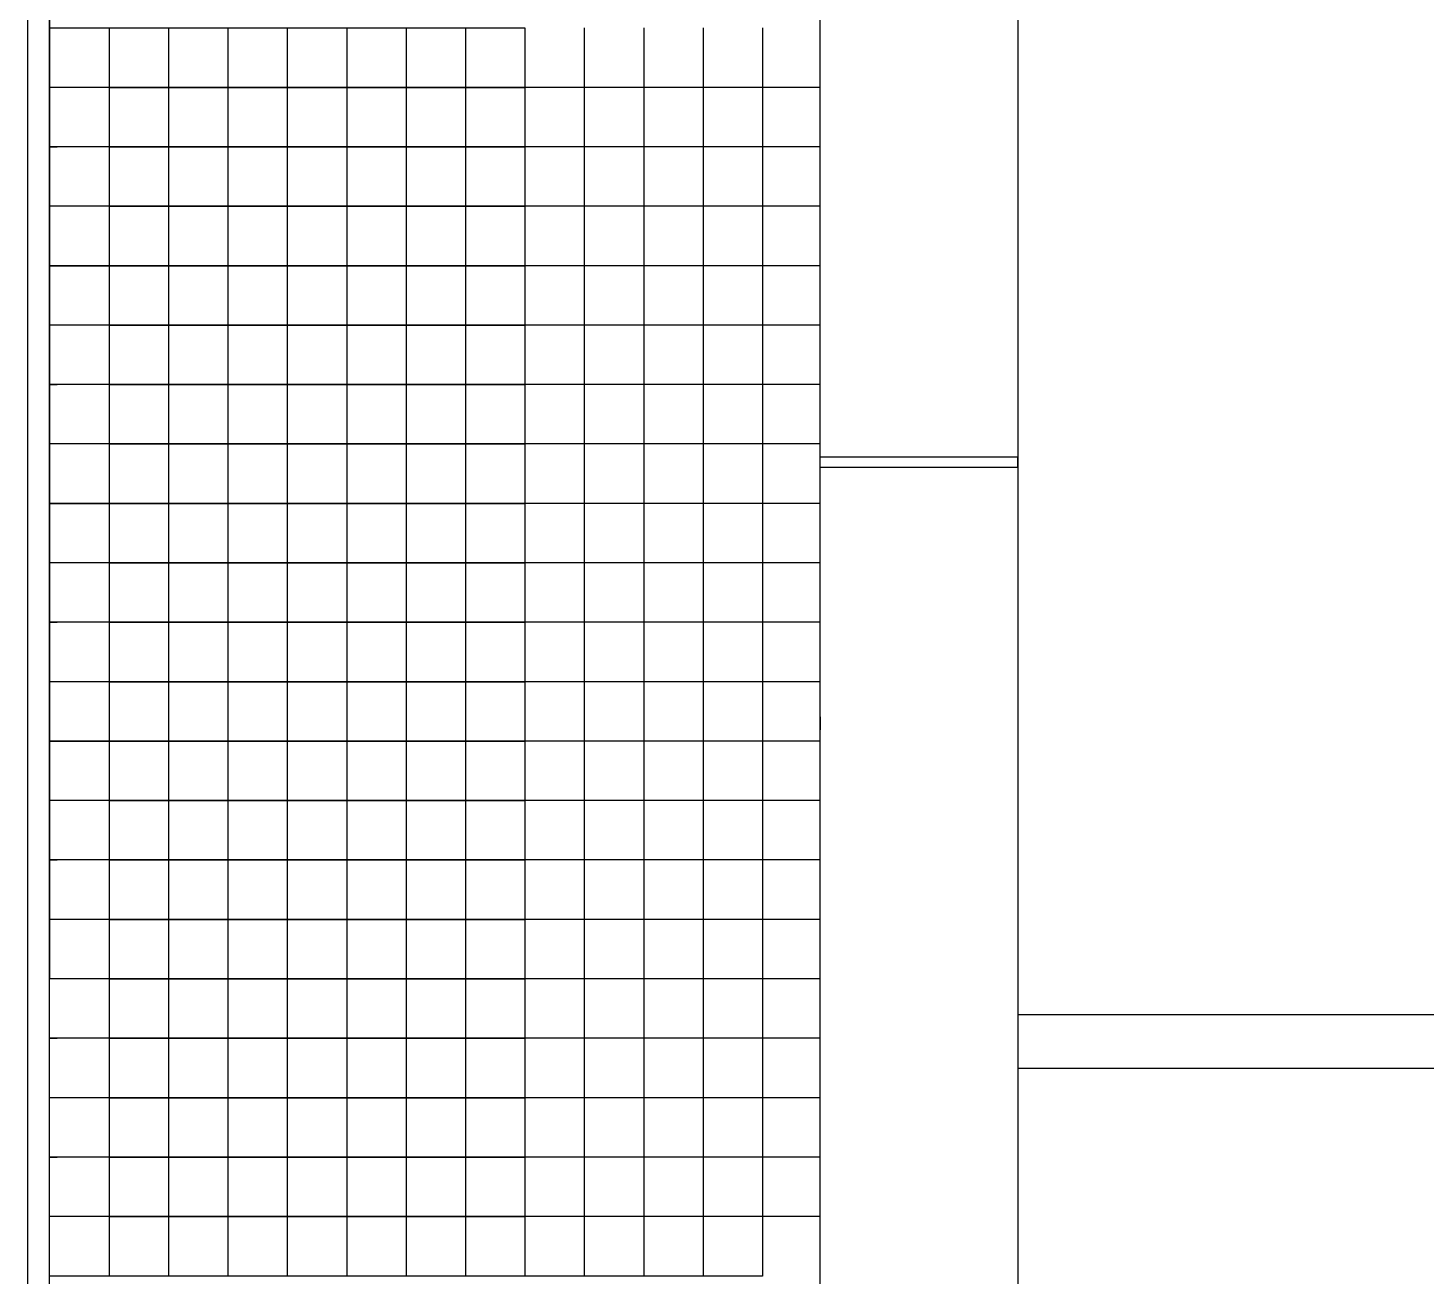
# Model space of a CAD drawing. Header units: millimetres. Extents: x 2377 to 4712, y -254 to 3188.
# Drawn here: x 2788.3 to 3102, y 2464.5 to 2744.5 of the extents above; entities that cross this region are included whole.
import ezdxf

# ---------------------------------------------------------------- set-up
doc = ezdxf.new("R2010")
doc.units = ezdxf.units.MM

msp = doc.modelspace()

# ---------------------------------------------------------------- linework, layer by layer
for p, q in [((2793.11, 2248.92), (2793.11, 3171.13)), ((2788.25, 2248.92), (2788.25, 3037.8)), ((2793.11, 2248.92), (2793.11, 3037.8)), ((2793.11, 2851.14), (2793.11, 2531.14)), ((2793.11, 2797.8), (2793.11, 2744.47)), ((2965.95, 2790.37), (2965.95, 2645.92)), ((3010.39, 2775.54), (3010.39, 2639.52)), ((2793.11, 2744.47), (2793.11, 2637.81)), ((2793.11, 2744.47), (2806.45, 2744.47)), ((2806.45, 2744.47), (2806.45, 2731.14)), ((2806.45, 2744.47), (2819.78, 2744.47)), ((2819.78, 2744.47), (2819.78, 2731.14)), ((2819.78, 2744.47), (2833.11, 2744.47)), ((2833.11, 2744.47), (2833.11, 2731.14)), ((2833.11, 2744.47), (2846.45, 2744.47)), ((2846.45, 2744.47), (2846.45, 2731.14)), ((2846.45, 2744.47), (2859.78, 2744.47)), ((2859.78, 2744.47), (2859.78, 2731.14)), ((2859.78, 2744.47), (2873.11, 2744.47)), ((2873.11, 2744.47), (2873.11, 2731.14)), ((2873.11, 2744.47), (2886.45, 2744.47)), ((2886.45, 2744.47), (2886.45, 2731.14)), ((2886.45, 2744.47), (2899.78, 2744.47)), ((2899.78, 2744.47), (2899.78, 2731.14)), ((2913.11, 2744.47), (2913.11, 2731.14)), ((2926.45, 2744.47), (2926.45, 2731.14)), ((2939.78, 2744.47), (2939.78, 2731.14)), ((2953.11, 2744.47), (2953.11, 2731.14)), ((2806.45, 2731.14), (2793.11, 2731.14)), ((2793.11, 2731.14), (2793.11, 2717.8)), ((2819.78, 2731.14), (2806.45, 2731.14)), ((2806.45, 2731.14), (2806.45, 2717.8)), ((2806.45, 2731.14), (2819.78, 2731.14)), ((2833.11, 2731.14), (2819.78, 2731.14)), ((2819.78, 2731.14), (2819.78, 2717.8)), ((2819.78, 2731.14), (2833.11, 2731.14)), ((2846.45, 2731.14), (2833.11, 2731.14)), ((2833.11, 2731.14), (2833.11, 2717.8)), ((2833.11, 2731.14), (2846.45, 2731.14)), ((2859.78, 2731.14), (2846.45, 2731.14)), ((2846.45, 2731.14), (2846.45, 2717.8)), ((2846.45, 2731.14), (2859.78, 2731.14)), ((2873.11, 2731.14), (2859.78, 2731.14)), ((2859.78, 2731.14), (2859.78, 2717.8)), ((2859.78, 2731.14), (2873.11, 2731.14)), ((2886.45, 2731.14), (2873.11, 2731.14)), ((2873.11, 2731.14), (2873.11, 2717.8)), ((2873.11, 2731.14), (2886.45, 2731.14)), ((2899.78, 2731.14), (2886.45, 2731.14)), ((2886.45, 2731.14), (2886.45, 2717.8)), ((2886.45, 2731.14), (2899.78, 2731.14)), ((2913.11, 2731.14), (2899.78, 2731.14)), ((2899.78, 2731.14), (2899.78, 2717.8)), ((2926.45, 2731.14), (2913.11, 2731.14)), ((2913.11, 2731.14), (2913.11, 2717.8)), ((2939.78, 2731.14), (2926.45, 2731.14)), ((2926.45, 2731.14), (2926.45, 2717.8)), ((2953.11, 2731.14), (2939.78, 2731.14)), ((2939.78, 2731.14), (2939.78, 2717.8)), ((2966.03, 2731.14), (2953.11, 2731.14)), ((2953.11, 2731.14), (2953.11, 2717.8)), ((2793.11, 2717.81), (2793.11, 2724.46)), ((2793.11, 2717.8), (2794.81, 2717.8)), ((2806.45, 2717.8), (2793.11, 2717.8)), ((2793.11, 2717.8), (2793.11, 2704.47)), ((2793.11, 2717.8), (2793.11, 2691.14)), ((2819.78, 2717.8), (2806.45, 2717.8)), ((2806.45, 2717.8), (2806.45, 2704.47)), ((2806.45, 2717.8), (2819.78, 2717.8)), ((2833.11, 2717.8), (2819.78, 2717.8)), ((2819.78, 2717.8), (2819.78, 2704.47)), ((2819.78, 2717.8), (2833.11, 2717.8)), ((2846.45, 2717.8), (2833.11, 2717.8)), ((2833.11, 2717.8), (2833.11, 2704.47)), ((2833.11, 2717.8), (2846.45, 2717.8)), ((2859.78, 2717.8), (2846.45, 2717.8)), ((2846.45, 2717.8), (2846.45, 2704.47)), ((2846.45, 2717.8), (2859.78, 2717.8)), ((2873.11, 2717.8), (2859.78, 2717.8)), ((2859.78, 2717.8), (2859.78, 2704.47)), ((2859.78, 2717.8), (2873.11, 2717.8)), ((2886.45, 2717.8), (2873.11, 2717.8)), ((2873.11, 2717.8), (2873.11, 2704.47)), ((2873.11, 2717.8), (2886.45, 2717.8)), ((2899.78, 2717.8), (2886.45, 2717.8)), ((2886.45, 2717.8), (2886.45, 2704.47)), ((2886.45, 2717.8), (2899.78, 2717.8)), ((2913.11, 2717.8), (2899.78, 2717.8)), ((2899.78, 2717.8), (2899.78, 2704.47)), ((2926.45, 2717.8), (2913.11, 2717.8)), ((2913.11, 2717.8), (2913.11, 2704.47)), ((2939.78, 2717.8), (2926.45, 2717.8)), ((2926.45, 2717.8), (2926.45, 2704.47)), ((2953.11, 2717.8), (2939.78, 2717.8)), ((2939.78, 2717.8), (2939.78, 2704.47)), ((2966.03, 2717.8), (2953.11, 2717.8)), ((2953.11, 2717.8), (2953.11, 2704.47)), ((2806.45, 2704.47), (2793.11, 2704.47)), ((2819.78, 2704.47), (2806.45, 2704.47)), ((2806.45, 2704.47), (2806.45, 2691.14)), ((2806.45, 2704.47), (2819.78, 2704.47)), ((2833.11, 2704.47), (2819.78, 2704.47)), ((2819.78, 2704.47), (2819.78, 2691.14)), ((2819.78, 2704.47), (2833.11, 2704.47)), ((2846.45, 2704.47), (2833.11, 2704.47)), ((2833.11, 2704.47), (2833.11, 2691.14)), ((2833.11, 2704.47), (2846.45, 2704.47)), ((2859.78, 2704.47), (2846.45, 2704.47)), ((2846.45, 2704.47), (2846.45, 2691.14)), ((2846.45, 2704.47), (2859.78, 2704.47)), ((2873.11, 2704.47), (2859.78, 2704.47)), ((2859.78, 2704.47), (2859.78, 2691.14)), ((2859.78, 2704.47), (2873.11, 2704.47)), ((2886.45, 2704.47), (2873.11, 2704.47)), ((2873.11, 2704.47), (2873.11, 2691.14)), ((2873.11, 2704.47), (2886.45, 2704.47)), ((2899.78, 2704.47), (2886.45, 2704.47)), ((2886.45, 2704.47), (2886.45, 2691.14)), ((2886.45, 2704.47), (2899.78, 2704.47)), ((2913.11, 2704.47), (2899.78, 2704.47)), ((2899.78, 2704.47), (2899.78, 2691.14)), ((2926.45, 2704.47), (2913.11, 2704.47)), ((2913.11, 2704.47), (2913.11, 2691.14)), ((2939.78, 2704.47), (2926.45, 2704.47)), ((2926.45, 2704.47), (2926.45, 2691.14)), ((2953.11, 2704.47), (2939.78, 2704.47)), ((2939.78, 2704.47), (2939.78, 2691.14)), ((2966.03, 2704.47), (2953.11, 2704.47)), ((2953.11, 2704.47), (2953.11, 2691.14)), ((2806.45, 2691.14), (2793.11, 2691.14)), ((2793.11, 2691.14), (2793.11, 2637.81)), ((2793.11, 2691.14), (2806.45, 2691.14)), ((2819.78, 2691.14), (2806.45, 2691.14)), ((2806.45, 2691.14), (2806.45, 2677.8)), ((2806.45, 2691.14), (2819.78, 2691.14)), ((2833.11, 2691.14), (2819.78, 2691.14)), ((2819.78, 2691.14), (2819.78, 2677.8)), ((2819.78, 2691.14), (2833.11, 2691.14)), ((2846.45, 2691.14), (2833.11, 2691.14)), ((2833.11, 2691.14), (2833.11, 2677.8)), ((2833.11, 2691.14), (2846.45, 2691.14)), ((2859.78, 2691.14), (2846.45, 2691.14)), ((2846.45, 2691.14), (2846.45, 2677.8)), ((2846.45, 2691.14), (2859.78, 2691.14)), ((2873.11, 2691.14), (2859.78, 2691.14)), ((2859.78, 2691.14), (2859.78, 2677.8)), ((2859.78, 2691.14), (2873.11, 2691.14)), ((2886.45, 2691.14), (2873.11, 2691.14)), ((2873.11, 2691.14), (2873.11, 2677.8)), ((2873.11, 2691.14), (2886.45, 2691.14)), ((2899.78, 2691.14), (2886.45, 2691.14)), ((2886.45, 2691.14), (2886.45, 2677.8)), ((2886.45, 2691.14), (2899.78, 2691.14)), ((2913.11, 2691.14), (2899.78, 2691.14)), ((2899.78, 2691.14), (2899.78, 2677.8)), ((2926.45, 2691.14), (2913.11, 2691.14)), ((2913.11, 2691.14), (2913.11, 2677.8)), ((2939.78, 2691.14), (2926.45, 2691.14)), ((2926.45, 2691.14), (2926.45, 2677.8)), ((2953.11, 2691.14), (2939.78, 2691.14)), ((2939.78, 2691.14), (2939.78, 2677.8)), ((2966.03, 2691.14), (2953.11, 2691.14)), ((2953.11, 2691.14), (2953.11, 2677.8)), ((2806.45, 2677.8), (2793.11, 2677.8)), ((2793.11, 2677.8), (2793.11, 2664.47)), ((2819.78, 2677.8), (2806.45, 2677.8)), ((2806.45, 2677.8), (2806.45, 2664.47)), ((2806.45, 2677.8), (2819.78, 2677.8)), ((2833.11, 2677.8), (2819.78, 2677.8)), ((2819.78, 2677.8), (2819.78, 2664.47)), ((2819.78, 2677.8), (2833.11, 2677.8)), ((2846.45, 2677.8), (2833.11, 2677.8)), ((2833.11, 2677.8), (2833.11, 2664.47)), ((2833.11, 2677.8), (2846.45, 2677.8)), ((2859.78, 2677.8), (2846.45, 2677.8)), ((2846.45, 2677.8), (2846.45, 2664.47)), ((2846.45, 2677.8), (2859.78, 2677.8)), ((2873.11, 2677.8), (2859.78, 2677.8)), ((2859.78, 2677.8), (2859.78, 2664.47)), ((2859.78, 2677.8), (2873.11, 2677.8)), ((2886.45, 2677.8), (2873.11, 2677.8)), ((2873.11, 2677.8), (2873.11, 2664.47)), ((2873.11, 2677.8), (2886.45, 2677.8)), ((2899.78, 2677.8), (2886.45, 2677.8)), ((2886.45, 2677.8), (2886.45, 2664.47)), ((2886.45, 2677.8), (2899.78, 2677.8)), ((2913.11, 2677.8), (2899.78, 2677.8)), ((2899.78, 2677.8), (2899.78, 2664.47)), ((2926.45, 2677.8), (2913.11, 2677.8)), ((2913.11, 2677.8), (2913.11, 2664.47)), ((2939.78, 2677.8), (2926.45, 2677.8)), ((2926.45, 2677.8), (2926.45, 2664.47)), ((2953.11, 2677.8), (2939.78, 2677.8)), ((2939.78, 2677.8), (2939.78, 2664.47)), ((2966.03, 2677.8), (2953.11, 2677.8)), ((2953.11, 2677.8), (2953.11, 2664.47)), ((2793.11, 2664.47), (2794.81, 2664.47)), ((2806.45, 2664.47), (2793.11, 2664.47)), ((2793.11, 2664.47), (2793.11, 2651.14)), ((2793.11, 2664.47), (2793.11, 2637.81)), ((2819.78, 2664.47), (2806.45, 2664.47)), ((2806.45, 2664.47), (2806.45, 2651.14)), ((2806.45, 2664.47), (2819.78, 2664.47)), ((2833.11, 2664.47), (2819.78, 2664.47)), ((2819.78, 2664.47), (2819.78, 2651.14)), ((2819.78, 2664.47), (2833.11, 2664.47)), ((2846.45, 2664.47), (2833.11, 2664.47)), ((2833.11, 2664.47), (2833.11, 2651.14)), ((2833.11, 2664.47), (2846.45, 2664.47)), ((2859.78, 2664.47), (2846.45, 2664.47)), ((2846.45, 2664.47), (2846.45, 2651.14)), ((2846.45, 2664.47), (2859.78, 2664.47)), ((2873.11, 2664.47), (2859.78, 2664.47)), ((2859.78, 2664.47), (2859.78, 2651.14)), ((2859.78, 2664.47), (2873.11, 2664.47)), ((2886.45, 2664.47), (2873.11, 2664.47)), ((2873.11, 2664.47), (2873.11, 2651.14)), ((2873.11, 2664.47), (2886.45, 2664.47)), ((2899.78, 2664.47), (2886.45, 2664.47)), ((2886.45, 2664.47), (2886.45, 2651.14)), ((2886.45, 2664.47), (2899.78, 2664.47)), ((2913.11, 2664.47), (2899.78, 2664.47)), ((2899.78, 2664.47), (2899.78, 2651.14)), ((2926.45, 2664.47), (2913.11, 2664.47)), ((2913.11, 2664.47), (2913.11, 2651.14)), ((2939.78, 2664.47), (2926.45, 2664.47)), ((2926.45, 2664.47), (2926.45, 2651.14)), ((2953.11, 2664.47), (2939.78, 2664.47)), ((2939.78, 2664.47), (2939.78, 2651.14)), ((2966.03, 2664.47), (2953.11, 2664.47)), ((2953.11, 2664.47), (2953.11, 2651.14)), ((2806.45, 2651.14), (2793.11, 2651.14)), ((2819.78, 2651.14), (2806.45, 2651.14)), ((2806.45, 2651.14), (2806.45, 2637.81)), ((2806.45, 2651.14), (2819.78, 2651.14)), ((2833.11, 2651.14), (2819.78, 2651.14)), ((2819.78, 2651.14), (2819.78, 2637.81)), ((2819.78, 2651.14), (2833.11, 2651.14)), ((2846.45, 2651.14), (2833.11, 2651.14)), ((2833.11, 2651.14), (2833.11, 2637.81)), ((2833.11, 2651.14), (2846.45, 2651.14)), ((2859.78, 2651.14), (2846.45, 2651.14)), ((2846.45, 2651.14), (2846.45, 2637.81)), ((2846.45, 2651.14), (2859.78, 2651.14)), ((2873.11, 2651.14), (2859.78, 2651.14)), ((2859.78, 2651.14), (2859.78, 2637.81)), ((2859.78, 2651.14), (2873.11, 2651.14)), ((2886.45, 2651.14), (2873.11, 2651.14)), ((2873.11, 2651.14), (2873.11, 2637.81)), ((2873.11, 2651.14), (2886.45, 2651.14)), ((2899.78, 2651.14), (2886.45, 2651.14)), ((2886.45, 2651.14), (2886.45, 2637.81)), ((2886.45, 2651.14), (2899.78, 2651.14)), ((2913.11, 2651.14), (2899.78, 2651.14)), ((2899.78, 2651.14), (2899.78, 2637.81)), ((2926.45, 2651.14), (2913.11, 2651.14)), ((2913.11, 2651.14), (2913.11, 2637.81)), ((2939.78, 2651.14), (2926.45, 2651.14)), ((2926.45, 2651.14), (2926.45, 2637.81)), ((2953.11, 2651.14), (2939.78, 2651.14)), ((2939.78, 2651.14), (2939.78, 2637.81)), ((2966.03, 2651.14), (2953.11, 2651.14)), ((2953.11, 2651.14), (2953.11, 2637.81)), ((2965.95, 2651.14), (2965.95, 2389.97)), ((3010.39, 2648.15), (2965.95, 2648.15)), ((3010.39, 2645.92), (3010.39, 2648.15)), ((2965.95, 2645.92), (3010.39, 2645.92)), ((3010.39, 2645.92), (3010.39, 2387.46)), ((2806.45, 2637.81), (2793.11, 2637.81)), ((2793.11, 2637.81), (2793.11, 2531.14)), ((2793.11, 2637.81), (2806.45, 2637.81)), ((2819.78, 2637.81), (2806.45, 2637.81)), ((2806.45, 2637.81), (2806.45, 2624.47)), ((2806.45, 2637.81), (2819.78, 2637.81)), ((2833.11, 2637.81), (2819.78, 2637.81)), ((2819.78, 2637.81), (2819.78, 2624.47)), ((2819.78, 2637.81), (2833.11, 2637.81)), ((2846.45, 2637.81), (2833.11, 2637.81)), ((2833.11, 2637.81), (2833.11, 2624.47)), ((2833.11, 2637.81), (2846.45, 2637.81)), ((2859.78, 2637.81), (2846.45, 2637.81)), ((2846.45, 2637.81), (2846.45, 2624.47)), ((2846.45, 2637.81), (2859.78, 2637.81)), ((2873.11, 2637.81), (2859.78, 2637.81)), ((2859.78, 2637.81), (2859.78, 2624.47)), ((2859.78, 2637.81), (2873.11, 2637.81)), ((2886.45, 2637.81), (2873.11, 2637.81)), ((2873.11, 2637.81), (2873.11, 2624.47)), ((2873.11, 2637.81), (2886.45, 2637.81)), ((2899.78, 2637.81), (2886.45, 2637.81)), ((2886.45, 2637.81), (2886.45, 2624.47)), ((2886.45, 2637.81), (2899.78, 2637.81)), ((2913.11, 2637.81), (2899.78, 2637.81)), ((2899.78, 2637.81), (2899.78, 2624.47)), ((2926.45, 2637.81), (2913.11, 2637.81)), ((2913.11, 2637.81), (2913.11, 2624.47)), ((2939.78, 2637.81), (2926.45, 2637.81)), ((2926.45, 2637.81), (2926.45, 2624.47)), ((2953.11, 2637.81), (2939.78, 2637.81)), ((2939.78, 2637.81), (2939.78, 2624.47)), ((2966.03, 2637.81), (2953.11, 2637.81)), ((2953.11, 2637.81), (2953.11, 2624.47)), ((2806.45, 2624.47), (2793.11, 2624.47)), ((2793.11, 2624.47), (2793.11, 2611.14)), ((2819.78, 2624.47), (2806.45, 2624.47)), ((2806.45, 2624.47), (2806.45, 2611.14)), ((2806.45, 2624.47), (2819.78, 2624.47)), ((2833.11, 2624.47), (2819.78, 2624.47)), ((2819.78, 2624.47), (2819.78, 2611.14)), ((2819.78, 2624.47), (2833.11, 2624.47)), ((2846.45, 2624.47), (2833.11, 2624.47)), ((2833.11, 2624.47), (2833.11, 2611.14)), ((2833.11, 2624.47), (2846.45, 2624.47)), ((2859.78, 2624.47), (2846.45, 2624.47)), ((2846.45, 2624.47), (2846.45, 2611.14)), ((2846.45, 2624.47), (2859.78, 2624.47)), ((2873.11, 2624.47), (2859.78, 2624.47)), ((2859.78, 2624.47), (2859.78, 2611.14)), ((2859.78, 2624.47), (2873.11, 2624.47)), ((2886.45, 2624.47), (2873.11, 2624.47)), ((2873.11, 2624.47), (2873.11, 2611.14)), ((2873.11, 2624.47), (2886.45, 2624.47)), ((2899.78, 2624.47), (2886.45, 2624.47)), ((2886.45, 2624.47), (2886.45, 2611.14)), ((2886.45, 2624.47), (2899.78, 2624.47)), ((2913.11, 2624.47), (2899.78, 2624.47)), ((2899.78, 2624.47), (2899.78, 2611.14)), ((2926.45, 2624.47), (2913.11, 2624.47)), ((2913.11, 2624.47), (2913.11, 2611.14)), ((2939.78, 2624.47), (2926.45, 2624.47)), ((2926.45, 2624.47), (2926.45, 2611.14)), ((2953.11, 2624.47), (2939.78, 2624.47)), ((2939.78, 2624.47), (2939.78, 2611.14)), ((2966.03, 2624.47), (2953.11, 2624.47)), ((2953.11, 2624.47), (2953.11, 2611.14)), ((2793.11, 2611.14), (2794.81, 2611.14)), ((2806.45, 2611.14), (2793.11, 2611.14)), ((2793.11, 2611.14), (2793.11, 2597.81)), ((2793.11, 2611.14), (2793.11, 2584.47)), ((2819.78, 2611.14), (2806.45, 2611.14)), ((2806.45, 2611.14), (2806.45, 2597.81)), ((2806.45, 2611.14), (2819.78, 2611.14)), ((2833.11, 2611.14), (2819.78, 2611.14)), ((2819.78, 2611.14), (2819.78, 2597.81)), ((2819.78, 2611.14), (2833.11, 2611.14)), ((2846.45, 2611.14), (2833.11, 2611.14)), ((2833.11, 2611.14), (2833.11, 2597.81)), ((2833.11, 2611.14), (2846.45, 2611.14)), ((2859.78, 2611.14), (2846.45, 2611.14)), ((2846.45, 2611.14), (2846.45, 2597.81)), ((2846.45, 2611.14), (2859.78, 2611.14)), ((2873.11, 2611.14), (2859.78, 2611.14)), ((2859.78, 2611.14), (2859.78, 2597.81)), ((2859.78, 2611.14), (2873.11, 2611.14)), ((2886.45, 2611.14), (2873.11, 2611.14)), ((2873.11, 2611.14), (2873.11, 2597.81)), ((2873.11, 2611.14), (2886.45, 2611.14)), ((2899.78, 2611.14), (2886.45, 2611.14)), ((2886.45, 2611.14), (2886.45, 2597.81)), ((2886.45, 2611.14), (2899.78, 2611.14)), ((2913.11, 2611.14), (2899.78, 2611.14)), ((2899.78, 2611.14), (2899.78, 2597.81)), ((2926.45, 2611.14), (2913.11, 2611.14)), ((2913.11, 2611.14), (2913.11, 2597.81)), ((2939.78, 2611.14), (2926.45, 2611.14)), ((2926.45, 2611.14), (2926.45, 2597.81)), ((2953.11, 2611.14), (2939.78, 2611.14)), ((2939.78, 2611.14), (2939.78, 2597.81)), ((2966.03, 2611.14), (2953.11, 2611.14)), ((2953.11, 2611.14), (2953.11, 2597.81)), ((2806.45, 2597.81), (2793.11, 2597.81)), ((2819.78, 2597.81), (2806.45, 2597.81)), ((2806.45, 2597.81), (2806.45, 2584.47)), ((2806.45, 2597.81), (2819.78, 2597.81)), ((2833.11, 2597.81), (2819.78, 2597.81)), ((2819.78, 2597.81), (2819.78, 2584.47)), ((2819.78, 2597.81), (2833.11, 2597.81)), ((2846.45, 2597.81), (2833.11, 2597.81)), ((2833.11, 2597.81), (2833.11, 2584.47)), ((2833.11, 2597.81), (2846.45, 2597.81)), ((2859.78, 2597.81), (2846.45, 2597.81)), ((2846.45, 2597.81), (2846.45, 2584.47)), ((2846.45, 2597.81), (2859.78, 2597.81)), ((2873.11, 2597.81), (2859.78, 2597.81)), ((2859.78, 2597.81), (2859.78, 2584.47)), ((2859.78, 2597.81), (2873.11, 2597.81)), ((2886.45, 2597.81), (2873.11, 2597.81)), ((2873.11, 2597.81), (2873.11, 2584.47)), ((2873.11, 2597.81), (2886.45, 2597.81)), ((2899.78, 2597.81), (2886.45, 2597.81)), ((2886.45, 2597.81), (2886.45, 2584.47)), ((2886.45, 2597.81), (2899.78, 2597.81)), ((2913.11, 2597.81), (2899.78, 2597.81)), ((2899.78, 2597.81), (2899.78, 2584.47)), ((2926.45, 2597.81), (2913.11, 2597.81)), ((2913.11, 2597.81), (2913.11, 2584.47)), ((2939.78, 2597.81), (2926.45, 2597.81)), ((2926.45, 2597.81), (2926.45, 2584.47)), ((2953.11, 2597.81), (2939.78, 2597.81)), ((2939.78, 2597.81), (2939.78, 2584.47)), ((2966.03, 2597.81), (2953.11, 2597.81)), ((2953.11, 2597.81), (2953.11, 2584.47)), ((2966.03, 2589.9), (2966.03, 2587.04)), ((2806.45, 2584.47), (2793.11, 2584.47)), ((2793.11, 2584.47), (2793.11, 2531.14)), ((2793.11, 2584.47), (2806.45, 2584.47)), ((2819.78, 2584.47), (2806.45, 2584.47)), ((2806.45, 2584.47), (2806.45, 2571.14)), ((2806.45, 2584.47), (2819.78, 2584.47)), ((2833.11, 2584.47), (2819.78, 2584.47)), ((2819.78, 2584.47), (2819.78, 2571.14)), ((2819.78, 2584.47), (2833.11, 2584.47)), ((2846.45, 2584.47), (2833.11, 2584.47)), ((2833.11, 2584.47), (2833.11, 2571.14)), ((2833.11, 2584.47), (2846.45, 2584.47)), ((2859.78, 2584.47), (2846.45, 2584.47)), ((2846.45, 2584.47), (2846.45, 2571.14)), ((2846.45, 2584.47), (2859.78, 2584.47)), ((2873.11, 2584.47), (2859.78, 2584.47)), ((2859.78, 2584.47), (2859.78, 2571.14)), ((2859.78, 2584.47), (2873.11, 2584.47)), ((2886.45, 2584.47), (2873.11, 2584.47)), ((2873.11, 2584.47), (2873.11, 2571.14)), ((2873.11, 2584.47), (2886.45, 2584.47)), ((2899.78, 2584.47), (2886.45, 2584.47)), ((2886.45, 2584.47), (2886.45, 2571.14)), ((2886.45, 2584.47), (2899.78, 2584.47)), ((2913.11, 2584.47), (2899.78, 2584.47)), ((2899.78, 2584.47), (2899.78, 2571.14)), ((2926.45, 2584.47), (2913.11, 2584.47)), ((2913.11, 2584.47), (2913.11, 2571.14)), ((2939.78, 2584.47), (2926.45, 2584.47)), ((2926.45, 2584.47), (2926.45, 2571.14)), ((2953.11, 2584.47), (2939.78, 2584.47)), ((2939.78, 2584.47), (2939.78, 2571.14)), ((2966.03, 2584.47), (2953.11, 2584.47)), ((2953.11, 2584.47), (2953.11, 2571.14)), ((2806.45, 2571.14), (2793.11, 2571.14)), ((2793.11, 2571.14), (2793.11, 2557.81)), ((2819.78, 2571.14), (2806.45, 2571.14)), ((2806.45, 2571.14), (2806.45, 2557.81)), ((2806.45, 2571.14), (2819.78, 2571.14)), ((2833.11, 2571.14), (2819.78, 2571.14)), ((2819.78, 2571.14), (2819.78, 2557.81)), ((2819.78, 2571.14), (2833.11, 2571.14)), ((2846.45, 2571.14), (2833.11, 2571.14)), ((2833.11, 2571.14), (2833.11, 2557.81)), ((2833.11, 2571.14), (2846.45, 2571.14)), ((2859.78, 2571.14), (2846.45, 2571.14)), ((2846.45, 2571.14), (2846.45, 2557.81)), ((2846.45, 2571.14), (2859.78, 2571.14)), ((2873.11, 2571.14), (2859.78, 2571.14)), ((2859.78, 2571.14), (2859.78, 2557.81)), ((2859.78, 2571.14), (2873.11, 2571.14)), ((2886.45, 2571.14), (2873.11, 2571.14)), ((2873.11, 2571.14), (2873.11, 2557.81)), ((2873.11, 2571.14), (2886.45, 2571.14)), ((2899.78, 2571.14), (2886.45, 2571.14)), ((2886.45, 2571.14), (2886.45, 2557.81)), ((2886.45, 2571.14), (2899.78, 2571.14)), ((2913.11, 2571.14), (2899.78, 2571.14)), ((2899.78, 2571.14), (2899.78, 2557.81)), ((2926.45, 2571.14), (2913.11, 2571.14)), ((2913.11, 2571.14), (2913.11, 2557.81)), ((2939.78, 2571.14), (2926.45, 2571.14)), ((2926.45, 2571.14), (2926.45, 2557.81)), ((2953.11, 2571.14), (2939.78, 2571.14)), ((2939.78, 2571.14), (2939.78, 2557.81)), ((2966.03, 2571.14), (2953.11, 2571.14)), ((2953.11, 2571.14), (2953.11, 2557.81)), ((2793.11, 2557.81), (2794.81, 2557.81)), ((2806.45, 2557.81), (2793.11, 2557.81)), ((2793.11, 2557.81), (2793.11, 2544.47)), ((2793.11, 2557.81), (2793.11, 2531.14)), ((2819.78, 2557.81), (2806.45, 2557.81)), ((2806.45, 2557.81), (2806.45, 2544.47)), ((2806.45, 2557.81), (2819.78, 2557.81)), ((2833.11, 2557.81), (2819.78, 2557.81)), ((2819.78, 2557.81), (2819.78, 2544.47)), ((2819.78, 2557.81), (2833.11, 2557.81)), ((2846.45, 2557.81), (2833.11, 2557.81)), ((2833.11, 2557.81), (2833.11, 2544.47)), ((2833.11, 2557.81), (2846.45, 2557.81)), ((2859.78, 2557.81), (2846.45, 2557.81)), ((2846.45, 2557.81), (2846.45, 2544.47)), ((2846.45, 2557.81), (2859.78, 2557.81)), ((2873.11, 2557.81), (2859.78, 2557.81)), ((2859.78, 2557.81), (2859.78, 2544.47)), ((2859.78, 2557.81), (2873.11, 2557.81)), ((2886.45, 2557.81), (2873.11, 2557.81)), ((2873.11, 2557.81), (2873.11, 2544.47)), ((2873.11, 2557.81), (2886.45, 2557.81)), ((2899.78, 2557.81), (2886.45, 2557.81)), ((2886.45, 2557.81), (2886.45, 2544.47)), ((2886.45, 2557.81), (2899.78, 2557.81)), ((2913.11, 2557.81), (2899.78, 2557.81)), ((2899.78, 2557.81), (2899.78, 2544.47)), ((2926.45, 2557.81), (2913.11, 2557.81)), ((2913.11, 2557.81), (2913.11, 2544.47)), ((2939.78, 2557.81), (2926.45, 2557.81)), ((2926.45, 2557.81), (2926.45, 2544.47)), ((2953.11, 2557.81), (2939.78, 2557.81)), ((2939.78, 2557.81), (2939.78, 2544.47)), ((2966.03, 2557.81), (2953.11, 2557.81)), ((2953.11, 2557.81), (2953.11, 2544.47)), ((2806.45, 2544.47), (2793.11, 2544.47)), ((2819.78, 2544.47), (2806.45, 2544.47)), ((2806.45, 2544.47), (2806.45, 2531.14)), ((2806.45, 2544.47), (2819.78, 2544.47)), ((2833.11, 2544.47), (2819.78, 2544.47)), ((2819.78, 2544.47), (2819.78, 2531.14)), ((2819.78, 2544.47), (2833.11, 2544.47)), ((2846.45, 2544.47), (2833.11, 2544.47)), ((2833.11, 2544.47), (2833.11, 2531.14)), ((2833.11, 2544.47), (2846.45, 2544.47)), ((2859.78, 2544.47), (2846.45, 2544.47)), ((2846.45, 2544.47), (2846.45, 2531.14)), ((2846.45, 2544.47), (2859.78, 2544.47)), ((2873.11, 2544.47), (2859.78, 2544.47)), ((2859.78, 2544.47), (2859.78, 2531.14)), ((2859.78, 2544.47), (2873.11, 2544.47)), ((2886.45, 2544.47), (2873.11, 2544.47)), ((2873.11, 2544.47), (2873.11, 2531.14)), ((2873.11, 2544.47), (2886.45, 2544.47)), ((2899.78, 2544.47), (2886.45, 2544.47)), ((2886.45, 2544.47), (2886.45, 2531.14)), ((2886.45, 2544.47), (2899.78, 2544.47)), ((2913.11, 2544.47), (2899.78, 2544.47)), ((2899.78, 2544.47), (2899.78, 2531.14)), ((2926.45, 2544.47), (2913.11, 2544.47)), ((2913.11, 2544.47), (2913.11, 2531.14)), ((2939.78, 2544.47), (2926.45, 2544.47)), ((2926.45, 2544.47), (2926.45, 2531.14)), ((2953.11, 2544.47), (2939.78, 2544.47)), ((2939.78, 2544.47), (2939.78, 2531.14)), ((2966.03, 2544.47), (2953.11, 2544.47)), ((2953.11, 2544.47), (2953.11, 2531.14)), ((2806.45, 2531.14), (2793.11, 2531.14)), ((2806.45, 2531.14), (2793.11, 2531.14)), ((2819.78, 2531.14), (2806.45, 2531.14)), ((2819.78, 2531.14), (2806.45, 2531.14)), ((2806.45, 2531.14), (2806.45, 2517.81)), ((2806.45, 2531.14), (2819.78, 2531.14)), ((2833.11, 2531.14), (2819.78, 2531.14)), ((2833.11, 2531.14), (2819.78, 2531.14)), ((2819.78, 2531.14), (2819.78, 2517.81)), ((2819.78, 2531.14), (2833.11, 2531.14)), ((2846.45, 2531.14), (2833.11, 2531.14)), ((2846.45, 2531.14), (2833.11, 2531.14)), ((2833.11, 2531.14), (2833.11, 2517.81)), ((2833.11, 2531.14), (2846.45, 2531.14)), ((2859.78, 2531.14), (2846.45, 2531.14)), ((2859.78, 2531.14), (2846.45, 2531.14)), ((2846.45, 2531.14), (2846.45, 2517.81)), ((2846.45, 2531.14), (2859.78, 2531.14)), ((2873.11, 2531.14), (2859.78, 2531.14)), ((2873.11, 2531.14), (2859.78, 2531.14)), ((2859.78, 2531.14), (2859.78, 2517.81)), ((2859.78, 2531.14), (2873.11, 2531.14)), ((2886.45, 2531.14), (2873.11, 2531.14)), ((2886.45, 2531.14), (2873.11, 2531.14)), ((2873.11, 2531.14), (2873.11, 2517.81)), ((2873.11, 2531.14), (2886.45, 2531.14)), ((2899.78, 2531.14), (2886.45, 2531.14)), ((2899.78, 2531.14), (2886.45, 2531.14)), ((2886.45, 2531.14), (2886.45, 2517.81)), ((2886.45, 2531.14), (2899.78, 2531.14)), ((2913.11, 2531.14), (2899.78, 2531.14)), ((2913.11, 2531.14), (2899.78, 2531.14)), ((2899.78, 2531.14), (2899.78, 2517.81)), ((2926.45, 2531.14), (2913.11, 2531.14)), ((2926.45, 2531.14), (2913.11, 2531.14)), ((2913.11, 2531.14), (2913.11, 2517.81)), ((2939.78, 2531.14), (2926.45, 2531.14)), ((2939.78, 2531.14), (2926.45, 2531.14)), ((2926.45, 2531.14), (2926.45, 2517.81)), ((2953.11, 2531.14), (2939.78, 2531.14)), ((2953.11, 2531.14), (2939.78, 2531.14)), ((2939.78, 2531.14), (2939.78, 2517.81)), ((2966.03, 2531.14), (2953.11, 2531.14)), ((2953.11, 2531.14), (2953.11, 2517.81)), ((3010.39, 2523.11), (3409.78, 2523.11)), ((2793.11, 2517.81), (2794.81, 2517.81)), ((2806.45, 2517.81), (2793.11, 2517.81)), ((2819.78, 2517.81), (2806.45, 2517.81)), ((2806.45, 2517.81), (2806.45, 2504.47)), ((2806.45, 2517.81), (2819.78, 2517.81)), ((2833.11, 2517.81), (2819.78, 2517.81)), ((2819.78, 2517.81), (2819.78, 2504.47)), ((2819.78, 2517.81), (2833.11, 2517.81)), ((2846.45, 2517.81), (2833.11, 2517.81)), ((2833.11, 2517.81), (2833.11, 2504.47)), ((2833.11, 2517.81), (2846.45, 2517.81)), ((2859.78, 2517.81), (2846.45, 2517.81)), ((2846.45, 2517.81), (2846.45, 2504.47)), ((2846.45, 2517.81), (2859.78, 2517.81)), ((2873.11, 2517.81), (2859.78, 2517.81)), ((2859.78, 2517.81), (2859.78, 2504.47)), ((2859.78, 2517.81), (2873.11, 2517.81)), ((2886.45, 2517.81), (2873.11, 2517.81)), ((2873.11, 2517.81), (2873.11, 2504.47)), ((2873.11, 2517.81), (2886.45, 2517.81)), ((2899.78, 2517.81), (2886.45, 2517.81)), ((2886.45, 2517.81), (2886.45, 2504.47)), ((2886.45, 2517.81), (2899.78, 2517.81)), ((2913.11, 2517.81), (2899.78, 2517.81)), ((2899.78, 2517.81), (2899.78, 2504.47)), ((2926.45, 2517.81), (2913.11, 2517.81)), ((2913.11, 2517.81), (2913.11, 2504.47)), ((2939.78, 2517.81), (2926.45, 2517.81)), ((2926.45, 2517.81), (2926.45, 2504.47)), ((2953.11, 2517.81), (2939.78, 2517.81)), ((2939.78, 2517.81), (2939.78, 2504.47)), ((2953.11, 2517.81), (2953.11, 2504.47)), ((2966.03, 2517.81), (2953.11, 2517.81)), ((3010.39, 2514.36), (3010.39, 2508.81)), ((3010.39, 2511.13), (3410.4, 2511.13)), ((2806.45, 2504.47), (2793.11, 2504.47)), ((2806.45, 2504.47), (2793.11, 2504.47)), ((2819.78, 2504.47), (2806.45, 2504.47)), ((2806.45, 2504.47), (2806.45, 2491.14)), ((2806.45, 2504.47), (2819.78, 2504.47)), ((2819.78, 2504.47), (2806.45, 2504.47)), ((2806.45, 2504.47), (2819.78, 2504.47)), ((2833.11, 2504.47), (2819.78, 2504.47)), ((2819.78, 2504.47), (2819.78, 2491.14)), ((2819.78, 2504.47), (2833.11, 2504.47)), ((2833.11, 2504.47), (2819.78, 2504.47)), ((2819.78, 2504.47), (2833.11, 2504.47)), ((2846.45, 2504.47), (2833.11, 2504.47)), ((2833.11, 2504.47), (2833.11, 2491.14)), ((2833.11, 2504.47), (2846.45, 2504.47)), ((2846.45, 2504.47), (2833.11, 2504.47)), ((2833.11, 2504.47), (2846.45, 2504.47)), ((2859.78, 2504.47), (2846.45, 2504.47)), ((2846.45, 2504.47), (2846.45, 2491.14)), ((2846.45, 2504.47), (2859.78, 2504.47)), ((2859.78, 2504.47), (2846.45, 2504.47)), ((2846.45, 2504.47), (2859.78, 2504.47)), ((2873.11, 2504.47), (2859.78, 2504.47)), ((2859.78, 2504.47), (2859.78, 2491.14)), ((2859.78, 2504.47), (2873.11, 2504.47)), ((2873.11, 2504.47), (2859.78, 2504.47)), ((2859.78, 2504.47), (2873.11, 2504.47)), ((2886.45, 2504.47), (2873.11, 2504.47)), ((2873.11, 2504.47), (2873.11, 2491.14)), ((2873.11, 2504.47), (2886.45, 2504.47)), ((2886.45, 2504.47), (2873.11, 2504.47)), ((2873.11, 2504.47), (2886.45, 2504.47)), ((2899.78, 2504.47), (2886.45, 2504.47)), ((2886.45, 2504.47), (2886.45, 2491.14)), ((2886.45, 2504.47), (2899.78, 2504.47)), ((2899.78, 2504.47), (2886.45, 2504.47)), ((2886.45, 2504.47), (2899.78, 2504.47)), ((2913.11, 2504.47), (2899.78, 2504.47)), ((2899.78, 2504.47), (2899.78, 2491.14)), ((2913.11, 2504.47), (2899.78, 2504.47)), ((2926.45, 2504.47), (2913.11, 2504.47)), ((2913.11, 2504.47), (2913.11, 2491.14)), ((2926.45, 2504.47), (2913.11, 2504.47)), ((2939.78, 2504.47), (2926.45, 2504.47)), ((2926.45, 2504.47), (2926.45, 2491.14)), ((2939.78, 2504.47), (2926.45, 2504.47)), ((2953.11, 2504.47), (2939.78, 2504.47)), ((2939.78, 2504.47), (2939.78, 2491.14)), ((2953.11, 2504.47), (2939.78, 2504.47)), ((2953.11, 2504.47), (2953.11, 2491.14)), ((2966.03, 2504.47), (2953.11, 2504.47)), ((2793.11, 2491.14), (2794.81, 2491.14)), ((2806.45, 2491.14), (2793.11, 2491.14)), ((2819.78, 2491.14), (2806.45, 2491.14)), ((2806.45, 2491.14), (2806.45, 2477.81)), ((2806.45, 2491.14), (2819.78, 2491.14)), ((2833.11, 2491.14), (2819.78, 2491.14)), ((2819.78, 2491.14), (2819.78, 2477.81)), ((2819.78, 2491.14), (2833.11, 2491.14)), ((2846.45, 2491.14), (2833.11, 2491.14)), ((2833.11, 2491.14), (2833.11, 2477.81)), ((2833.11, 2491.14), (2846.45, 2491.14)), ((2859.78, 2491.14), (2846.45, 2491.14)), ((2846.45, 2491.14), (2846.45, 2477.81)), ((2846.45, 2491.14), (2859.78, 2491.14)), ((2873.11, 2491.14), (2859.78, 2491.14)), ((2859.78, 2491.14), (2859.78, 2477.81)), ((2859.78, 2491.14), (2873.11, 2491.14)), ((2886.45, 2491.14), (2873.11, 2491.14)), ((2873.11, 2491.14), (2873.11, 2477.81)), ((2873.11, 2491.14), (2886.45, 2491.14)), ((2899.78, 2491.14), (2886.45, 2491.14)), ((2886.45, 2491.14), (2886.45, 2477.81)), ((2886.45, 2491.14), (2899.78, 2491.14)), ((2913.11, 2491.14), (2899.78, 2491.14)), ((2899.78, 2491.14), (2899.78, 2477.81)), ((2926.45, 2491.14), (2913.11, 2491.14)), ((2913.11, 2491.14), (2913.11, 2477.81)), ((2939.78, 2491.14), (2926.45, 2491.14)), ((2926.45, 2491.14), (2926.45, 2477.81)), ((2953.11, 2491.14), (2939.78, 2491.14)), ((2939.78, 2491.14), (2939.78, 2477.81)), ((2953.11, 2491.14), (2953.11, 2477.81)), ((2966.03, 2491.14), (2953.11, 2491.14)), ((2806.45, 2477.81), (2793.11, 2477.81)), ((2819.78, 2477.81), (2806.45, 2477.81)), ((2806.45, 2477.81), (2806.45, 2464.47)), ((2806.45, 2477.81), (2819.78, 2477.81)), ((2833.11, 2477.81), (2819.78, 2477.81)), ((2819.78, 2477.81), (2819.78, 2464.47)), ((2819.78, 2477.81), (2833.11, 2477.81)), ((2846.45, 2477.81), (2833.11, 2477.81)), ((2833.11, 2477.81), (2833.11, 2464.47)), ((2833.11, 2477.81), (2846.45, 2477.81)), ((2859.78, 2477.81), (2846.45, 2477.81)), ((2846.45, 2477.81), (2846.45, 2464.47)), ((2846.45, 2477.81), (2859.78, 2477.81)), ((2873.11, 2477.81), (2859.78, 2477.81)), ((2859.78, 2477.81), (2859.78, 2464.47)), ((2859.78, 2477.81), (2873.11, 2477.81)), ((2886.45, 2477.81), (2873.11, 2477.81)), ((2873.11, 2477.81), (2873.11, 2464.47)), ((2873.11, 2477.81), (2886.45, 2477.81)), ((2899.78, 2477.81), (2886.45, 2477.81)), ((2886.45, 2477.81), (2886.45, 2464.47)), ((2886.45, 2477.81), (2899.78, 2477.81)), ((2913.11, 2477.81), (2899.78, 2477.81)), ((2899.78, 2477.81), (2899.78, 2464.47)), ((2926.45, 2477.81), (2913.11, 2477.81)), ((2913.11, 2477.81), (2913.11, 2464.47)), ((2939.78, 2477.81), (2926.45, 2477.81)), ((2926.45, 2477.81), (2926.45, 2464.47)), ((2953.11, 2477.81), (2939.78, 2477.81)), ((2939.78, 2477.81), (2939.78, 2464.47)), ((2953.11, 2477.81), (2953.11, 2464.47)), ((2966.03, 2477.81), (2953.11, 2477.81)), ((2806.45, 2464.47), (2793.11, 2464.47)), ((2819.78, 2464.47), (2806.45, 2464.47)), ((2833.11, 2464.47), (2819.78, 2464.47)), ((2846.45, 2464.47), (2833.11, 2464.47)), ((2859.78, 2464.47), (2846.45, 2464.47)), ((2873.11, 2464.47), (2859.78, 2464.47)), ((2886.45, 2464.47), (2873.11, 2464.47)), ((2899.78, 2464.47), (2886.45, 2464.47)), ((2913.11, 2464.47), (2899.78, 2464.47)), ((2926.45, 2464.47), (2913.11, 2464.47)), ((2939.78, 2464.47), (2926.45, 2464.47)), ((2953.11, 2464.47), (2939.78, 2464.47))]:
    msp.add_line(p, q)

doc.saveas('drawing.dxf')
